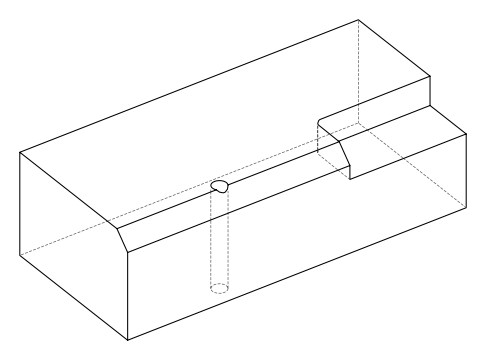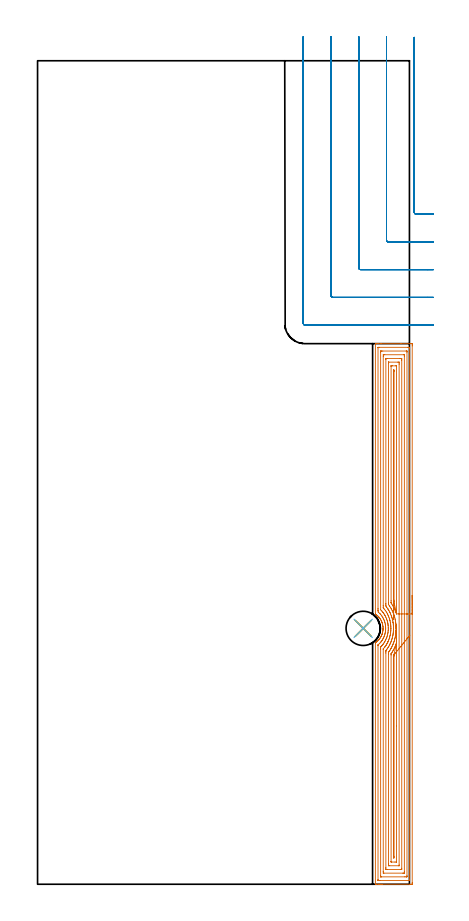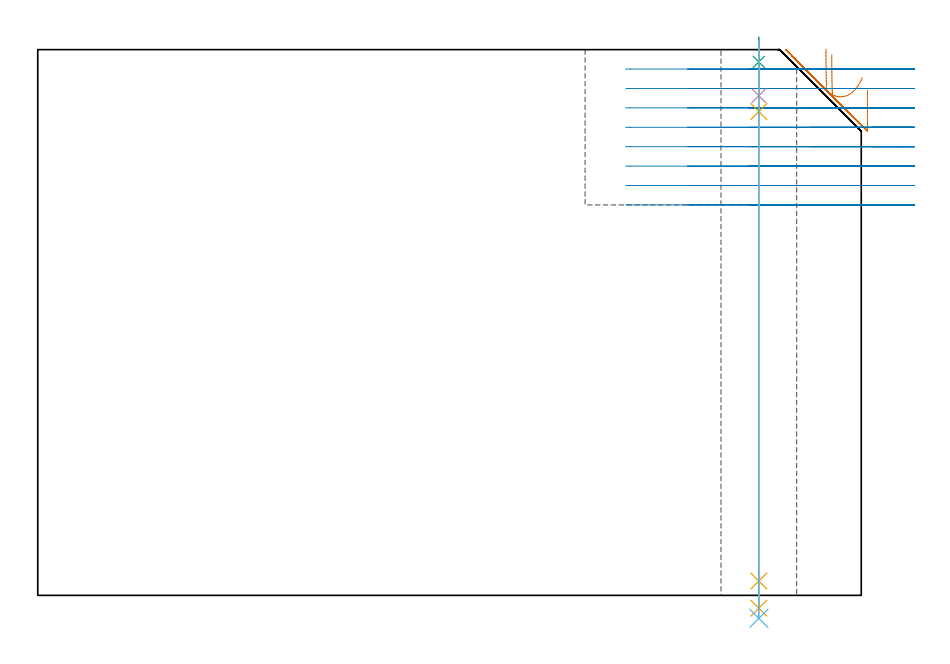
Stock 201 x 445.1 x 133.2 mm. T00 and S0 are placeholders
(PLAN: 6 operations, 5 tool changes, 34.6 min)
(1 AREA_MILL | FG_CHAMFER_SURFACE | UGT0205_001 | 18.81 min | 59415 mm3)
(2 MILL_CORNER_NOTCH_RECTANGULAR | CORNER_NOTCH_RECTANGULAR | UGT0201_094 | Follow Part, ap 5, ae 75% | 14.51 min | 388059 mm3)
(3 SPOT_DRILL | STEP1HOLE | NXT0321_9005460120000 | 0.05 min | 177 mm3)
(4 DRILL_BLIND_HOLE_INTO_CENTER | STEP1HOLE | NXT0301_046 | 0.05 min | 363 mm3)
(5 GUN_DRILL_THROUGH_HOLE | STEP1HOLE | UGT0307_003 | 0.63 min | 4676 mm3)
(6 SPADE_DRILL_TO_ENLARGE_THROUGH_HOLE | STEP1HOLE | UGT0306_009 | 0.56 min | 30445 mm3)
(TOOL UGT0205_001 | Chamfer Mill 20 x 3 x 45 deg. | D20 FL50 Z2)
(TOOL UGT0201_094 | End mill 20 mm | D20 FL38 Z4)
(TOOL NXT0321_9005460120000 | NC Spot Drill, 142deg, 12mm, Carbide, Uncoated | D12 PA142 FL30 Z2)
(TOOL NXT0301_046 | Carbide Drill 7.5mm [860.1-0750-038A1-MM 2214] | D7.5 PA140 FL53 Z2)
(TOOL UGT0307_003 | Gun Drill 7 mm | D7 PA130 FL24 Z1)
(TOOL UGT0306_009 | Spade Drill 18.5mm | D18.5 PA132 FL10 Z2)
(OP 1 AREA_MILL)
G17 G21 G94 G90
T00 M6
G54
G17 G0 G90 X202.5 Y156.1 S1061 M3
G43 Z143.2 H0
Z123.3
G94 G1 Y156.062 Z122.428 F250.
Y155.948 Z121.563
Y155.759 Z120.712
Y155.497 Z119.88
Y155.163 Z119.074
Y154.76 Z118.3
Y154.292 Z117.564
Y153.76 Z116.872
Y153.171 Z116.229
Y152.528 Z115.64
Y151.836 Z115.108
Y151.1 Z114.64
Y150.326 Z114.237
Y149.52 Z113.903
Y148.688 Z113.641
Y147.836 Z113.452
Y146.972 Z113.338
Y146.1 Z113.3
Y0.909
X202.499 Y0.607 Z113.301
X202.493 Y0.023 Z113.304
X202.492 Y0.007 Z113.306
X201.91 Y0.003 Z113.888
X201.303 Y0. Z114.494
X186.471 Z129.324
X185.865 Z129.93
X185.295 Z130.502
X184.973 Z130.823
X184.403 Z131.393
X184.082 Z131.713
X183.026 Z132.773
X182.652 Z133.139
X182.616 Z133.175
X182.602 Y0.008 Z133.188
X182.6 Y0.161 Z133.2
Y130.48
X182.604 Y130.576 Z133.189
X182.642 Y130.609 Z133.153
X182.801 Y130.723 Z132.998
X182.859 Y130.764 Z132.94
X183.081 Y130.926 Z132.718
X183.094 Y130.936 Z132.705
X183.19 Y131.017 Z132.605
X183.368 Y131.163 Z132.432
X183.441 Y131.223 Z132.359
X183.508 Y131.279 Z132.291
X183.636 Y131.399 Z132.16
X184.06 Y131.789 Z131.74
X184.102 Y131.828 Z131.698
X184.395 Y132.144 Z131.404
X184.616 Y132.414 Z131.182
X184.676 Y132.488 Z131.12
X184.769 Y132.599 Z131.031
X184.867 Y132.72 Z130.932
X184.973 Y132.872 Z130.823
X185.069 Y133.009 Z130.727
X185.196 Y133.189 Z130.601
X185.281 Y133.31 Z130.516
X185.419 Y133.533 Z130.38
X185.467 Y133.612 Z130.332
X185.662 Y133.968 Z130.138
X185.708 Y134.054 Z130.091
X185.738 Y134.115 Z130.061
X185.925 Y134.504 Z129.872
X186.02 Y134.73 Z129.777
X186.108 Y134.943 Z129.686
X186.162 Y135.067 Z129.636
X186.169 Y135.085 Z129.629
X186.235 Y135.276 Z129.563
X186.276 Y135.396 Z129.522
X186.356 Y135.662 Z129.442
X186.409 Y135.84 Z129.389
X186.459 Y136.038 Z129.34
X186.479 Y136.118 Z129.321
X186.518 Y136.281 Z129.279
X186.52 Y136.288 Z129.277
X186.609 Y136.733 Z129.191
X186.673 Y137.18 Z129.123
X186.688 Y137.333 Z129.108
X186.715 Y137.625 Z129.078
X186.724 Y137.838 Z129.064
X186.732 Y137.961 Z129.06
X186.736 Y138.067 Z129.052
X186.737 Y138.072
X186.736 Y138.29 Z129.051
X186.738 Y138.518 Z129.055
X186.716 Y138.964 Z129.077
X186.695 Y139.207 Z129.104
X186.675 Y139.41 Z129.124
X186.611 Y139.856 Z129.189
X186.523 Y140.303 Z129.277
X186.459 Y140.562 Z129.34
X186.413 Y140.748 Z129.385
X186.348 Y140.967 Z129.45
X186.298 Y141.134 Z129.5
X186.162 Y141.537 Z129.636
X186.122 Y141.64 Z129.674
X186.054 Y141.798 Z129.743
X185.928 Y142.088 Z129.867
X185.719 Y142.532 Z130.081
X185.507 Y142.916 Z130.291
X185.282 Y143.294 Z130.516
X185.196 Y143.424 Z130.602
X184.869 Y143.876 Z130.93
X184.523 Y144.315 Z131.277
X184.492 Y144.35 Z131.308
X184.395 Y144.461 Z131.405
X184.082 Y144.786 Z131.718
X184.028 Y144.842 Z131.771
X183.648 Y145.207 Z132.152
X183.562 Y145.282 Z132.238
X183.508 Y145.328 Z132.292
X183.19 Y145.578 Z132.607
X183.069 Y145.674 Z132.728
X182.69 Y145.953 Z133.107
X182.604 Y146.024 Z133.19
X182.6 Y146.1 Z133.2
Y292.039
X182.602 Y292.19 Z133.188
X182.65 Y292.192 Z133.142
X183.026 Y292.2 Z132.773
X183.438 Z132.361
X184.082 Z131.713
X185.295 Z130.502
X185.865 Z129.93
X196.419 Z119.378
X201.625 Z114.172
X201.91 Y292.198 Z113.888
X202.492 Y292.193 Z113.306
X202.493 Y292.177 Z113.304
X202.498 Y291.593 Z113.302
X202.5 Y291.001 Z113.3
Y146.1
X201.086 Z114.714
X201.085 Y2.257 Z114.715
X201.082 Y2.122 Z114.718
X201.079 Y2.033 Z114.721
X201.074 Y2.008 Z114.726
X201.066 Y2.007 Z114.734
X201.018 Y2.004 Z114.782
X200.519 Y2. Z115.281
X184.973 Z130.827
X184.472 Y2.002 Z131.328
X184.082 Y2.008 Z131.718
X184.032 Y2.01 Z131.768
X184.021 Y2.19 Z131.779
X184.016 Y2.325 Z131.784
X184.015 Y2.393 Z131.785
Y129.141
X184.016 Y129.207 Z131.784
X184.02 Y129.275 Z131.78
X184.027 Y129.38 Z131.773
X184.082 Y129.431 Z131.718
X184.743 Y130.033 Z131.057
X184.86 Y130.147 Z130.94
X184.973 Y130.263 Z130.827
X185.29 Y130.608 Z130.51
X185.559 Y130.926 Z130.241
X185.695 Y131.096 Z130.105
X185.865 Y131.314 Z129.935
X186.075 Y131.608 Z129.725
X186.22 Y131.819 Z129.58
X186.431 Y132.144 Z129.369
X186.756 Y132.7 Z129.044
X186.762 Y132.711 Z129.038
X187.053 Y133.307 Z128.747
X187.185 Y133.604 Z128.615
X187.322 Y133.929 Z128.478
X187.418 Y134.166 Z128.382
X187.539 Y134.496 Z128.261
X187.555 Y134.542 Z128.245
X187.566 Y134.577 Z128.234
X187.647 Y134.848 Z128.153
X187.762 Y135.274 Z128.038
X187.791 Y135.389 Z128.009
X187.926 Y136.003 Z127.874
X187.979 Y136.281 Z127.821
X188.052 Y136.769 Z127.748
X188.095 Y137.174 Z127.705
X188.128 Y137.586 Z127.672
X188.149 Y138.067 Z127.651
Y138.457
X188.13 Y138.959 Z127.67
X188.097 Y139.401 Z127.703
X188.048 Y139.852 Z127.752
X187.958 Y140.433 Z127.842
X187.897 Y140.744 Z127.903
X187.697 Y141.588 Z128.103
X187.683 Y141.637 Z128.117
X187.647 Y141.754 Z128.153
X187.383 Y142.53 Z128.417
X187.198 Y142.98 Z128.602
X186.992 Y143.422 Z128.808
X186.756 Y143.888 Z129.044
X186.515 Y144.315 Z129.285
X186.098 Y144.973 Z129.702
X185.928 Y145.207 Z129.872
X185.865 Y145.291 Z129.935
X185.508 Y145.739 Z130.292
X185.195 Y146.1 Z130.605
X184.973 Y146.33 Z130.827
X184.284 Y146.993 Z131.516
X184.082 Y147.177 Z131.718
X184.021 Y147.885 Z131.779
X184.018 Y147.949 Z131.782
X184.014 Y148.778 Z131.786
Y148.846
X184.015 Y289.943 Z131.785
X184.018 Y290.078 Z131.782
X184.021 Y290.167 Z131.779
X184.026 Y290.192 Z131.774
X184.034 Y290.193 Z131.766
X184.082 Y290.196 Z131.718
X184.581 Y290.2 Z131.219
X200.127 Z115.673
X200.628 Y290.199 Z115.172
X201.018 Y290.192 Z114.782
X201.068 Y290.19 Z114.732
X201.079 Y290.01 Z114.721
X201.084 Y289.875 Z114.716
X201.085 Y289.807 Z114.715
X201.086 Y146.1 Z114.714
X199.672 Z116.128
X199.671 Y4.634 Z116.129
X199.669 Y4.178 Z116.131
X199.667 Y4.069 Z116.133
X199.665 Y4.023 Z116.135
X199.59 Y4.01 Z116.21
X199.411 Y4.002 Z116.389
X199.235 Y4.001 Z116.565
X198.522 Y4. Z117.278
X185.865 Z129.935
X185.687 Y4.001 Z130.113
X185.569 Y4.005 Z130.231
X185.475 Y4.01 Z130.325
X185.435 Y4.016 Z130.365
X185.434 Y4.033 Z130.366
X185.431 Y4.178 Z130.369
X185.429 Y4.614 Z130.371
Y126.9
Y127.356
X185.431 Y127.789 Z130.369
X185.436 Y128.248 Z130.364
X185.644 Y128.469 Z130.156
X185.865 Y128.706 Z129.935
X186.072 Y128.933 Z129.728
X186.257 Y129.141 Z129.543
X186.483 Y129.415 Z129.317
X186.756 Y129.754 Z129.044
X186.877 Y129.913 Z128.923
X186.964 Y130.033 Z128.836
X187.243 Y130.439 Z128.557
X187.558 Y130.926 Z128.242
X187.592 Y130.982 Z128.208
X187.647 Y131.079 Z128.153
X187.909 Y131.557 Z127.891
X188.042 Y131.819 Z127.758
X188.207 Y132.151 Z127.593
X188.461 Y132.711 Z127.339
X188.485 Y132.765 Z127.315
X188.539 Y132.896 Z127.261
X188.731 Y133.411 Z127.069
X188.799 Y133.604 Z127.001
X188.949 Y134.086 Z126.851
X189.064 Y134.496 Z126.736
X189.138 Y134.788 Z126.662
X189.273 Y135.389 Z126.527
X189.299 Y135.52 Z126.501
X189.43 Y136.271 Z126.37
X189.431 Y136.28 Z126.369
X189.515 Y137.09 Z126.285
X189.521 Y137.174 Z126.279
X189.561 Y137.936 Z126.239
X189.564 Y138.067 Z126.236
X189.553 Y138.837 Z126.247
X189.547 Y138.959 Z126.253
X189.49 Y139.792 Z126.31
X189.484 Y139.852 Z126.316
X189.43 Y140.319 Z126.37
X189.364 Y140.744 Z126.436
X189.35 Y140.824 Z126.45
X189.261 Y141.269 Z126.539
X189.177 Y141.637 Z126.623
X189.096 Y141.972 Z126.704
X188.945 Y142.53 Z126.855
X188.712 Y143.248 Z127.088
X188.649 Y143.422 Z127.151
X188.539 Y143.701 Z127.261
X188.268 Y144.315 Z127.532
X188.023 Y144.832 Z127.777
X187.821 Y145.207 Z127.979
X187.647 Y145.515 Z128.153
X187.278 Y146.1 Z128.522
X187.071 Y146.413 Z128.729
X186.756 Y146.844 Z129.044
X186.641 Y146.993 Z129.159
X186.102 Y147.647 Z129.698
X185.876 Y147.885 Z129.924
X185.865 Y147.897 Z129.935
X185.429 Y148.321 Z130.371
Y287.566
X185.431 Y288.022 Z130.369
X185.433 Y288.131 Z130.367
X185.435 Y288.177 Z130.365
X185.51 Y288.19 Z130.29
X185.689 Y288.198 Z130.111
X185.865 Y288.199 Z129.935
X186.579 Y288.2 Z129.221
X199.235 Z116.565
X199.413 Y288.199 Z116.387
X199.531 Y288.196 Z116.269
X199.625 Y288.19 Z116.175
X199.665 Y288.184 Z116.135
X199.666 Y288.167 Z116.134
X199.669 Y288.022 Z116.131
X199.671 Y287.586 Z116.129
X199.672 Y146.1 Z116.128
X198.257 Z117.543
Y6.856
X198.251 Y6.056 Z117.549
X198.247 Y6.01 Z117.553
X198.2 Y6.007 Z117.6
X198.093 Y6.003 Z117.707
X197.88 Y6.001 Z117.92
X197.453 Y6. Z118.347
X187.204 Y6.001 Z128.596
X187.001 Y6.003 Z128.799
X186.899 Y6.007 Z128.901
X186.854 Y6.01 Z128.946
X186.85 Y6.042 Z128.95
X186.843 Y6.768 Z128.957
Y6.856
Y126.866
X186.844 Y127.067 Z128.956
X186.847 Y127.168 Z128.953
X186.85 Y127.215 Z128.95
X186.863 Y127.249 Z128.937
X187.673 Y128.223 Z128.127
X187.692 Y128.248 Z128.108
X188.045 Y128.743 Z127.755
X188.323 Y129.141 Z127.477
X188.408 Y129.271 Z127.392
X188.539 Y129.479 Z127.261
X188.744 Y129.827 Z127.056
X188.862 Y130.033 Z126.938
X189.063 Y130.401 Z126.737
X189.333 Y130.926 Z126.467
X189.365 Y130.991 Z126.435
X189.43 Y131.131 Z126.37
X189.638 Y131.61 Z126.162
X189.725 Y131.819 Z126.075
X189.893 Y132.247 Z125.907
X190.064 Y132.711 Z125.736
X190.127 Y132.906 Z125.673
X190.322 Y133.531 Z125.478
X190.338 Y133.588 Z125.462
X190.342 Y133.604 Z125.458
X190.513 Y134.304 Z125.287
X190.557 Y134.496 Z125.243
X190.671 Y135.039 Z125.129
X190.73 Y135.389 Z125.07
X190.798 Y135.804 Z125.002
X190.855 Y136.281 Z124.945
X190.89 Y136.605 Z124.91
X190.937 Y137.174 Z124.863
X190.951 Y137.436 Z124.849
X190.978 Y138.067 Z124.822
X190.976 Y138.304 Z124.824
X190.962 Y138.959 Z124.838
X190.949 Y139.224 Z124.851
X190.903 Y139.852 Z124.897
X190.873 Y140.193 Z124.927
X190.806 Y140.744 Z124.994
X190.731 Y141.227 Z125.069
X190.656 Y141.637 Z125.144
X190.501 Y142.35 Z125.299
X190.457 Y142.53 Z125.343
X190.322 Y143.054 Z125.478
X190.213 Y143.422 Z125.587
X190.165 Y143.579 Z125.635
X189.915 Y144.315 Z125.886
X189.637 Y145. Z126.163
X189.546 Y145.207 Z126.254
X189.43 Y145.459 Z126.37
X189.113 Y146.1 Z126.687
X188.746 Y146.785 Z127.054
X188.618 Y146.993 Z127.182
X188.539 Y147.116 Z127.261
X188.029 Y147.885 Z127.771
X187.647 Y148.397 Z128.153
X187.341 Y148.778 Z128.459
X186.85 Y149.373 Z128.95
X186.847 Y149.469 Z128.953
X186.845 Y149.67 Z128.955
X186.843 Y150.476 Z128.957
Y150.563
Y285.344
X186.849 Y286.144 Z128.951
X186.853 Y286.19 Z128.947
X186.9 Y286.193 Z128.9
X187.007 Y286.197 Z128.793
X187.22 Y286.199 Z128.58
X187.647 Y286.2 Z128.153
X197.896 Y286.199 Z117.904
X198.099 Y286.197 Z117.701
X198.201 Y286.193 Z117.599
X198.246 Y286.19 Z117.554
X198.25 Y286.158 Z117.55
X198.257 Y285.432 Z117.543
Y285.344
Y146.1
X196.843 Z118.957
Y8.641
X196.841 Y8.36 Z118.959
X196.836 Y8.077 Z118.964
X196.834 Y8.009 Z118.966
X196.801 Y8.007 Z118.999
X196.721 Y8.003 Z119.079
X196.561 Y8.001 Z119.239
X196.31 Y8. Z119.49
X189.178 Z126.622
X188.539 Y8.003 Z127.261
X188.281 Y8.006 Z127.519
X188.263 Y8.017 Z127.537
X188.261 Y8.026 Z127.539
X188.258 Y8.641 Z127.542
X188.257 Y8.923 Z127.543
Y124.96
X188.258 Y125.57 Z127.542
X188.26 Y125.85 Z127.54
X188.264 Y126.157 Z127.536
X188.277 Y126.302 Z127.523
X188.4 Y126.463 Z127.4
X188.461 Y126.541 Z127.339
X188.539 Y126.642 Z127.261
X188.843 Y127.05 Z126.957
X189.067 Y127.356 Z126.733
X189.216 Y127.57 Z126.584
X189.43 Y127.89 Z126.37
X189.569 Y128.109 Z126.231
X189.655 Y128.248 Z126.145
X189.899 Y128.671 Z125.901
X190.166 Y129.141 Z125.634
X190.22 Y129.242 Z125.58
X190.322 Y129.44 Z125.478
X190.516 Y129.839 Z125.284
X190.607 Y130.033 Z125.193
X190.793 Y130.454 Z125.007
X190.995 Y130.926 Z124.805
X191.058 Y131.082 Z124.742
X191.213 Y131.483 Z124.587
X191.302 Y131.729 Z124.498
X191.332 Y131.819 Z124.468
X191.515 Y132.409 Z124.285
X191.605 Y132.711 Z124.195
X191.711 Y133.105 Z124.089
X191.838 Y133.604 Z123.962
X191.889 Y133.819 Z123.911
X192.037 Y134.496 Z123.763
X192.048 Y134.553 Z123.752
X192.104 Y134.879 Z123.696
X192.175 Y135.318 Z123.625
X192.185 Y135.389 Z123.615
X192.27 Y136.115 Z123.53
X192.287 Y136.281 Z123.513
X192.341 Y136.937 Z123.459
X192.355 Y137.174 Z123.445
X192.383 Y137.788 Z123.417
X192.392 Y138.067 Z123.408
X192.384 Y138.679 Z123.416
X192.377 Y138.959 Z123.423
X192.343 Y139.613 Z123.457
X192.326 Y139.852 Z123.474
X192.261 Y140.587 Z123.539
X192.242 Y140.744 Z123.558
X192.125 Y141.616 Z123.675
X192.122 Y141.637 Z123.678
X192.104 Y141.741 Z123.696
X191.942 Y142.53 Z123.858
X191.897 Y142.737 Z123.903
X191.728 Y143.422 Z124.072
X191.591 Y143.936 Z124.209
X191.477 Y144.315 Z124.323
X191.213 Y145.132 Z124.587
X191.187 Y145.207 Z124.613
X191.172 Y145.248 Z124.628
X190.813 Y146.1 Z124.987
X190.483 Y146.831 Z125.317
X190.404 Y146.993 Z125.396
X190.322 Y147.154 Z125.478
X189.926 Y147.885 Z125.874
X189.744 Y148.198 Z126.056
X189.43 Y148.701 Z126.37
X189.381 Y148.778 Z126.419
X189.288 Y148.921 Z126.512
X188.753 Y149.67 Z127.047
X188.539 Y149.956 Z127.261
X188.276 Y150.297 Z127.524
X188.264 Y150.563 Z127.536
X188.26 Y150.842 Z127.54
X188.257 Y151.456 Z127.543
Y151.738
Y283.559
X188.259 Y283.84 Z127.541
X188.264 Y284.123 Z127.536
X188.266 Y284.191 Z127.534
X188.299 Y284.193 Z127.501
X188.379 Y284.197 Z127.421
X188.539 Y284.199 Z127.261
X188.79 Y284.2 Z127.01
X195.921 Z119.879
X196.561 Y284.197 Z119.239
X196.819 Y284.194 Z118.981
X196.837 Y284.183 Z118.963
X196.839 Y284.174 Z118.961
X196.842 Y283.559 Z118.958
X196.843 Y283.277 Z118.957
Y146.1
X195.429 Z120.371
X195.428 Y10.426 Z120.372
X195.425 Y10.1 Z120.375
X195.423 Y10.021 Z120.377
X195.421 Y10.01 Z120.379
X195.397 Y10.006 Z120.403
X195.346 Y10.003 Z120.454
X195.203 Y10. Z120.597
X190.322 Z125.478
X189.854 Y10.002 Z125.946
X189.709 Y10.008 Z126.091
X189.679 Y10.01 Z126.121
X189.676 Y10.062 Z126.124
X189.673 Y10.183 Z126.127
X189.672 Y10.426 Z126.128
X189.671 Y11.077 Z126.129
Y124.436
X189.672 Y124.678 Z126.128
X189.676 Y125.324 Z126.124
X189.678 Y125.385 Z126.122
X189.706 Y125.428 Z126.094
X189.804 Y125.57 Z125.996
X190.018 Y125.875 Z125.782
X190.322 Y126.308 Z125.478
X190.384 Y126.4 Z125.416
X190.425 Y126.463 Z125.375
X190.726 Y126.95 Z125.074
X190.97 Y127.356 Z124.83
X191.059 Y127.51 Z124.741
X191.213 Y127.786 Z124.587
X191.373 Y128.088 Z124.427
X191.455 Y128.248 Z124.345
X191.669 Y128.684 Z124.131
X191.884 Y129.141 Z123.916
X191.952 Y129.293 Z123.848
X192.104 Y129.643 Z123.696
X192.219 Y129.919 Z123.581
X192.264 Y130.033 Z123.536
X192.463 Y130.566 Z123.337
X192.595 Y130.926 Z123.205
X192.693 Y131.229 Z123.107
X192.878 Y131.819 Z122.922
X192.905 Y131.909 Z122.895
X192.996 Y132.231 Z122.804
X193.094 Y132.612 Z122.706
X193.119 Y132.711 Z122.681
X193.263 Y133.337 Z122.537
X193.32 Y133.604 Z122.48
X193.416 Y134.075 Z122.384
X193.488 Y134.496 Z122.312
X193.543 Y134.84 Z122.257
X193.616 Y135.389 Z122.184
X193.645 Y135.631 Z122.155
X193.712 Y136.281 Z122.088
X193.726 Y136.443 Z122.074
X193.776 Y137.174 Z122.024
X193.782 Y137.28 Z122.018
X193.809 Y138.067 Z121.991
X193.81 Y138.144 Z121.99
X193.796 Y138.959 Z122.004
X193.794 Y139.053 Z122.006
X193.749 Y139.852 Z122.051
X193.739 Y140. Z122.061
X193.672 Y140.744 Z122.128
X193.647 Y140.985 Z122.153
X193.559 Y141.637 Z122.241
X193.503 Y142.021 Z122.297
X193.409 Y142.53 Z122.391
X193.291 Y143.126 Z122.509
X193.223 Y143.422 Z122.577
X193.013 Y144.298 Z122.787
X193.008 Y144.315 Z122.792
X192.996 Y144.36 Z122.804
X192.743 Y145.207 Z123.057
X192.624 Y145.58 Z123.176
X192.446 Y146.1 Z123.354
X192.08 Y147.017 Z123.72
X191.678 Y147.885 Z124.122
X191.25 Y148.74 Z124.55
X191.23 Y148.778 Z124.57
X191.213 Y148.809 Z124.587
X190.901 Y149.357 Z124.899
X190.709 Y149.67 Z125.091
X190.322 Y150.272 Z125.478
X190.125 Y150.563 Z125.675
X189.678 Y151.207 Z126.122
X189.676 Y151.456 Z126.124
X189.672 Y152.106 Z126.128
Y281.774
X189.675 Y282.1 Z126.125
X189.677 Y282.179 Z126.123
X189.679 Y282.19 Z126.121
X189.703 Y282.194 Z126.097
X189.754 Y282.197 Z126.046
X189.897 Y282.2 Z125.903
X194.778 Z121.022
X195.246 Y282.198 Z120.554
X195.391 Y282.192 Z120.409
X195.421 Y282.19 Z120.379
X195.424 Y282.138 Z120.376
X195.427 Y282.017 Z120.373
X195.428 Y281.774 Z120.372
X195.429 Y281.123 Z120.371
Y146.1
X194.008 Y146.176 Z121.792
X194.006 Y146.155 Z121.794
X193.993 Y146.191 Z121.807
X193.887 Y146.489 Z121.913
X193.711 Y146.993 Z122.089
X193.604 Y147.276 Z122.196
X193.351 Y147.885 Z122.449
X192.996 Y148.702 Z122.804
X192.962 Y148.778 Z122.838
X192.932 Y148.841 Z122.868
X192.511 Y149.67 Z123.289
X192.104 Y150.439 Z123.696
X192.036 Y150.563 Z123.764
X191.942 Y150.726 Z123.858
X191.474 Y151.456 Z124.326
X191.213 Y151.858 Z124.587
X191.109 Y152.019 Z124.691
X191.092 Y152.221 Z124.708
X191.088 Y152.348 Z124.712
X191.086 Y152.475 Z124.714
X191.085 Y153.241 Z124.715
X191.086 Y279.989 Z124.714
X191.087 Y280.115 Z124.713
X191.089 Y280.159 Z124.711
X191.092 Y280.185 Z124.708
X191.109 Y280.19 Z124.691
X191.213 Y280.193 Z124.587
X191.894 Y280.2 Z123.906
X193.677 Z122.123
X193.887 Y280.197 Z121.913
X193.957 Y280.194 Z121.843
X194.007 Y280.19 Z121.793
X194.01 Y280.116 Z121.79
X194.013 Y279.989 Z121.787
X194.014 Y279.862 Z121.786
X194.015 Y146.737 Z121.785
X194.014 Y146.481 Z121.786
X194.012 Y146.311 Z121.788
X194.008 Y146.176 Z121.792
X192.593 Y152.751 Z123.207
X192.543 Y152.792 Z123.257
X192.507 Y152.838 Z123.293
X192.501 Y153.241 Z123.299
X192.5 Y153.342 Z123.3
Y276.915
Y277.311
X192.504 Y277.707 Z123.296
X192.506 Y277.802 Z123.294
X192.55 Y278.144 Z123.25
X192.593 Y277.807 Z123.207
X192.597 Y277.711 Z123.203
X192.6 Y277.311 Z123.2
Y277.21
Y153.637
X192.599 Y153.241 Z123.201
X192.595 Y152.845 Z123.205
X192.593 Y152.751 Z123.207
X192.575 Y151.881 Z123.263
X192.557 Y151.018 Z123.395
X192.539 Y150.171 Z123.602
X192.521 Y149.345 Z123.882
X192.504 Y148.547 Z124.233
X192.488 Y147.782 Z124.652
X192.473 Y147.056 Z125.136
X192.458 Y146.376 Z125.682
X192.445 Y145.745 Z126.285
X192.433 Y145.17 Z126.94
X192.422 Y144.654 Z127.644
X192.412 Y144.201 Z128.389
X192.404 Y143.814 Z129.171
X192.397 Y143.498 Z129.984
X192.392 Y143.253 Z130.822
X192.388 Y143.083 Z131.677
X192.386 Y142.987 Z132.544
Y142.968 Z133.416
G0 X193.812 Y140.174 Z131.99
G1 Y140.154 Z131.118
X193.814 Y140.057 Z130.251
X193.818 Y139.885 Z129.396
X193.823 Y139.64 Z128.559
X193.829 Y139.322 Z127.746
X193.837 Y138.935 Z126.964
X193.846 Y138.481 Z126.219
X193.856 Y137.964 Z125.517
X193.868 Y137.388 Z124.862
X193.88 Y136.757 Z124.26
X193.894 Y136.076 Z123.715
X193.908 Y135.349 Z123.232
X193.924 Y134.584 Z122.813
X193.94 Y133.785 Z122.464
X193.956 Y132.959 Z122.185
X193.973 Y132.111 Z121.979
X193.99 Y131.249 Z121.848
X194.008 Y130.378 Z121.792
X194.012 Y130.161 Z121.788
X194.014 Y130.033 Z121.786
X194.015 Y85.627 Z121.785
X194.014 Y12.211 Z121.786
X194.013 Y12.085 Z121.787
X194.011 Y12.041 Z121.789
X194.008 Y12.015 Z121.792
X193.991 Y12.01 Z121.809
X193.887 Y12.007 Z121.913
X193.206 Y12. Z122.594
X191.423 Z124.377
X191.213 Y12.003 Z124.587
X191.143 Y12.006 Z124.657
X191.093 Y12.01 Z124.707
X191.09 Y12.084 Z124.71
X191.087 Y12.211 Z124.713
X191.086 Y12.338 Z124.714
X191.085 Y123.913 Z124.715
X191.088 Y124.295 Z124.712
X191.091 Y124.486 Z124.709
X191.092 Y124.531 Z124.708
X191.113 Y124.573 Z124.687
X191.176 Y124.678 Z124.624
X191.191 Y124.7 Z124.609
X191.213 Y124.734 Z124.587
X191.542 Y125.24 Z124.258
X191.754 Y125.57 Z124.046
X191.887 Y125.788 Z123.913
X192.104 Y126.156 Z123.696
X192.215 Y126.352 Z123.585
X192.276 Y126.463 Z123.524
X192.525 Y126.934 Z123.275
X192.742 Y127.356 Z123.058
X192.825 Y127.526 Z122.975
X192.996 Y127.885 Z122.804
X193.109 Y128.135 Z122.691
X193.158 Y128.248 Z122.642
X193.373 Y128.763 Z122.427
X193.528 Y129.141 Z122.272
X193.628 Y129.4 Z122.172
X193.868 Y130.033 Z121.932
X193.887 Y130.085 Z121.913
X194.008 Y130.378 Z121.792
X192.588 Y123.867 Z123.212
X192.594 Y123.824 Z123.206
X192.596 Y123.785 Z123.204
X192.6 Y123.389 Z123.2
Y123.288
Y14.889
X192.599 Y14.788 Z123.201
X192.594 Y14.398 Z123.206
X192.55 Y14.056 Z123.25
X192.507 Y14.393 Z123.293
X192.504 Y14.489 Z123.296
X192.501 Y14.889 Z123.299
X192.5 Y15.285 Z123.3
Y123.389
X192.502 Y123.59 Z123.298
X192.504 Y123.688 Z123.296
X192.507 Y123.734 Z123.293
X192.531 Y123.785 Z123.269
X192.548 Y123.815 Z123.252
X192.563 Y123.836 Z123.237
X192.588 Y123.867 Z123.212
X193.065 Y124.457 Z122.78
X193.563 Y125.073 Z122.417
X194.079 Y125.713 Z122.123
X194.61 Y126.369 Z121.903
X195.15 Y127.038 Z121.757
X195.696 Y127.715 Z121.686
X196.245 Y128.393 Z121.691
X196.791 Y129.069 Z121.773
X197.33 Y129.736 Z121.929
X197.858 Y130.391 Z122.16
X198.372 Y131.027 Z122.464
X198.868 Y131.64 Z122.837
X199.341 Y132.226 Z123.278
X199.788 Y132.779 Z123.783
X200.206 Y133.296 Z124.348
X200.591 Y133.773 Z124.969
X200.941 Y134.206 Z125.64
X201.253 Y134.592 Z126.358
G0 Z143.2
M5
M2
(OP 2 MILL_CORNER_NOTCH_RECTANGULAR)
G17 G21 G94 G90
T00 M6
G54
G17 G0 G90 X203.6 Y457.756 S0 M3
G43 Z143.2 H0
Z128.462
G94 G1 Y454.756 F250.
Y363.194 F500.
G3 X204.594 Y362.2 R1.
G1 X211.
X214. F250.
G0 Z143.2
X188.6 Y458.1
Z128.462
G1 Y455.1
Y348.194 F500.
G3 X189.594 Y347.2 R1.
G1 X211.
X214. F250.
G0 Z143.2
X173.6 Y458.1
Z128.462
G1 Y455.1
Y333.194 F500.
G3 X174.594 Y332.2 R1.
G1 X211.
X214. F250.
G0 Z143.2
X158.6 Y458.1
Z128.462
G1 Y455.1
Y318.195 F500.
G3 X159.595 Y317.2 R1.
G1 X211.
X214. F250.
G0 Z143.2
X143.6 Y458.1
Z128.462
G1 Y455.1
Y303.195 F500.
G3 X144.595 Y302.2 R1.
G1 X211.
X214. F250.
G0 Z143.2
X203.6 Y457.756
Z123.725
G1 Y454.756
Y363.194 F500.
G3 X204.594 Y362.2 R1.
G1 X211.
X214. F250.
G0 Z143.2
X188.6 Y458.1
Z123.725
G1 Y455.1
Y348.194 F500.
G3 X189.594 Y347.2 R1.
G1 X211.
X214. F250.
G0 Z143.2
X173.6 Y458.1
Z123.725
G1 Y455.1
Y333.194 F500.
G3 X174.594 Y332.2 R1.
G1 X211.
X214. F250.
G0 Z143.2
X158.6 Y458.1
Z123.725
G1 Y455.1
Y318.195 F500.
G3 X159.595 Y317.2 R1.
G1 X211.
X214. F250.
G0 Z143.2
X143.6 Y458.1
Z123.725
G1 Y455.1
Y303.195 F500.
G3 X144.595 Y302.2 R1.
G1 X211.
X214. F250.
G0 Z143.2
X203.6 Y457.756
Z118.987
G1 Y454.756
Y363.194 F500.
G3 X204.594 Y362.2 R1.
G1 X211.
X214. F250.
G0 Z143.2
X188.6 Y458.1
Z118.987
G1 Y455.1
Y348.194 F500.
G3 X189.594 Y347.2 R1.
G1 X211.
X214. F250.
G0 Z143.2
X173.6 Y458.1
Z118.987
G1 Y455.1
Y333.194 F500.
G3 X174.594 Y332.2 R1.
G1 X211.
X214. F250.
G0 Z143.2
X158.6 Y458.1
Z118.987
G1 Y455.1
Y318.195 F500.
G3 X159.595 Y317.2 R1.
G1 X211.
X214. F250.
G0 Z143.2
X143.6 Y458.1
Z118.987
G1 Y455.1
Y303.195 F500.
G3 X144.595 Y302.2 R1.
G1 X211.
X214. F250.
G0 Z143.2
X203.6 Y457.756
Z114.25
G1 Y454.756
Y363.194 F500.
G3 X204.594 Y362.2 R1.
G1 X211.
X214. F250.
G0 Z143.2
X188.6 Y458.1
Z114.25
G1 Y455.1
Y348.194 F500.
G3 X189.594 Y347.2 R1.
G1 X211.
X214. F250.
G0 Z143.2
X173.6 Y458.1
Z114.25
G1 Y455.1
Y333.194 F500.
G3 X174.594 Y332.2 R1.
G1 X211.
X214. F250.
G0 Z143.2
X158.6 Y458.1
Z114.25
G1 Y455.1
Y318.195 F500.
G3 X159.595 Y317.2 R1.
G1 X211.
X214. F250.
G0 Z143.2
X143.6 Y458.1
Z114.25
G1 Y455.1
Y303.195 F500.
G3 X144.595 Y302.2 R1.
G1 X211.
X214. F250.
G0 Z143.2
X203.6 Y457.756
Z109.512
G1 Y454.756
Y363.194 F500.
G3 X204.594 Y362.2 R1.
G1 X211.
X214. F250.
G0 Z143.2
X188.6 Y458.1
Z109.512
G1 Y455.1
Y348.194 F500.
G3 X189.594 Y347.2 R1.
G1 X211.
X214. F250.
G0 Z143.2
X173.6 Y458.1
Z109.512
G1 Y455.1
Y333.194 F500.
G3 X174.594 Y332.2 R1.
G1 X211.
X214. F250.
G0 Z143.2
X158.6 Y458.1
Z109.512
G1 Y455.1
Y318.195 F500.
G3 X159.595 Y317.2 R1.
G1 X211.
X214. F250.
G0 Z143.2
X143.6 Y458.1
Z109.512
G1 Y455.1
Y303.195 F500.
G3 X144.595 Y302.2 R1.
G1 X211.
X214. F250.
G0 Z143.2
X203.6 Y457.756
Z104.775
G1 Y454.756
Y363.194 F500.
G3 X204.594 Y362.2 R1.
G1 X211.
X214. F250.
G0 Z143.2
X188.6 Y458.1
Z104.775
G1 Y455.1
Y348.194 F500.
G3 X189.594 Y347.2 R1.
G1 X211.
X214. F250.
G0 Z143.2
X173.6 Y458.1
Z104.775
G1 Y455.1
Y333.194 F500.
G3 X174.594 Y332.2 R1.
G1 X211.
X214. F250.
G0 Z143.2
X158.6 Y458.1
Z104.775
G1 Y455.1
Y318.195 F500.
G3 X159.595 Y317.2 R1.
G1 X211.
X214. F250.
G0 Z143.2
X143.6 Y458.1
Z104.775
G1 Y455.1
Y303.195 F500.
G3 X144.595 Y302.2 R1.
G1 X211.
X214. F250.
G0 Z143.2
X203.6 Y457.756
Z100.037
G1 Y454.756
Y363.194 F500.
G3 X204.594 Y362.2 R1.
G1 X211.
X214. F250.
G0 Z143.2
X188.6 Y458.1
Z100.037
G1 Y455.1
Y348.194 F500.
G3 X189.594 Y347.2 R1.
G1 X211.
X214. F250.
G0 Z143.2
X173.6 Y458.1
Z100.037
G1 Y455.1
Y333.194 F500.
G3 X174.594 Y332.2 R1.
G1 X211.
X214. F250.
G0 Z143.2
X158.6 Y458.1
Z100.037
G1 Y455.1
Y318.195 F500.
G3 X159.595 Y317.2 R1.
G1 X211.
X214. F250.
G0 Z143.2
X143.6 Y458.1
Z100.037
G1 Y455.1
Y303.195 F500.
G3 X144.595 Y302.2 R1.
G1 X211.
X214. F250.
G0 Z143.2
X203.6 Y457.756
Z95.3
G1 Y454.756
Y363.194 F500.
G3 X204.594 Y362.2 R1.
G1 X211.
X214. F250.
G0 Z143.2
X188.6 Y458.1
Z95.3
G1 Y455.1
Y348.194 F500.
G3 X189.594 Y347.2 R1.
G1 X211.
X214. F250.
G0 Z143.2
X173.6 Y458.1
Z95.3
G1 Y455.1
Y333.194 F500.
G3 X174.594 Y332.2 R1.
G1 X211.
X214. F250.
G0 Z143.2
X158.6 Y458.1
Z95.3
G1 Y455.1
Y318.195 F500.
G3 X159.595 Y317.2 R1.
G1 X211.
X214. F250.
G0 Z143.2
X143.6 Y458.1
Z95.3
G1 Y455.1
Y303.195 F500.
G3 X144.595 Y302.2 R1.
G1 X211.
X214. F250.
G0 Z143.2
M5
M2
(OP 3 SPOT_DRILL)
G17 G21 G94 G90
T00 M6
G54
G17 G0 G90 X176. Y138.3 S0 M3
G43 Z143.2 H0
G94 G81 G98 Z130.2 F250. R136.2
G80
M5
M2
(OP 4 DRILL_BLIND_HOLE_INTO_CENTER)
G17 G21 G94 G90
T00 M6
G54
G17 G0 G90 X176. Y138.3 S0 M3
G43 Z143.2 H1
G94 G81 G98 Z121.95 F250. R135.2
G80
M5
M2
(OP 5 GUN_DRILL_THROUGH_HOLE)
G17 G21 G94 G90
T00 M6
G54
G17 G0 G90 X176. Y138.3 M8
G43 Z143.2 H0
Z132.936
S716 M3
G94 G1 Z118.092 F125. M26
G4 X.084
Z3.5 F250.
G4 X.084
Z-3.132 F125.
G4 X.084
M5
M9
G0 Z132.936
Z143.2
M2
(OP 6 SPADE_DRILL_TO_ENLARGE_THROUGH_HOLE)
G17 G21 G94 G90
T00 M6
G54
G17 G0 G90 X176. Y138.3 S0 M3
G43 Z143.2 H0
G94 G73 G98 Z-5.618 F250. Q17.352 R135.2
G80
M5
M2
